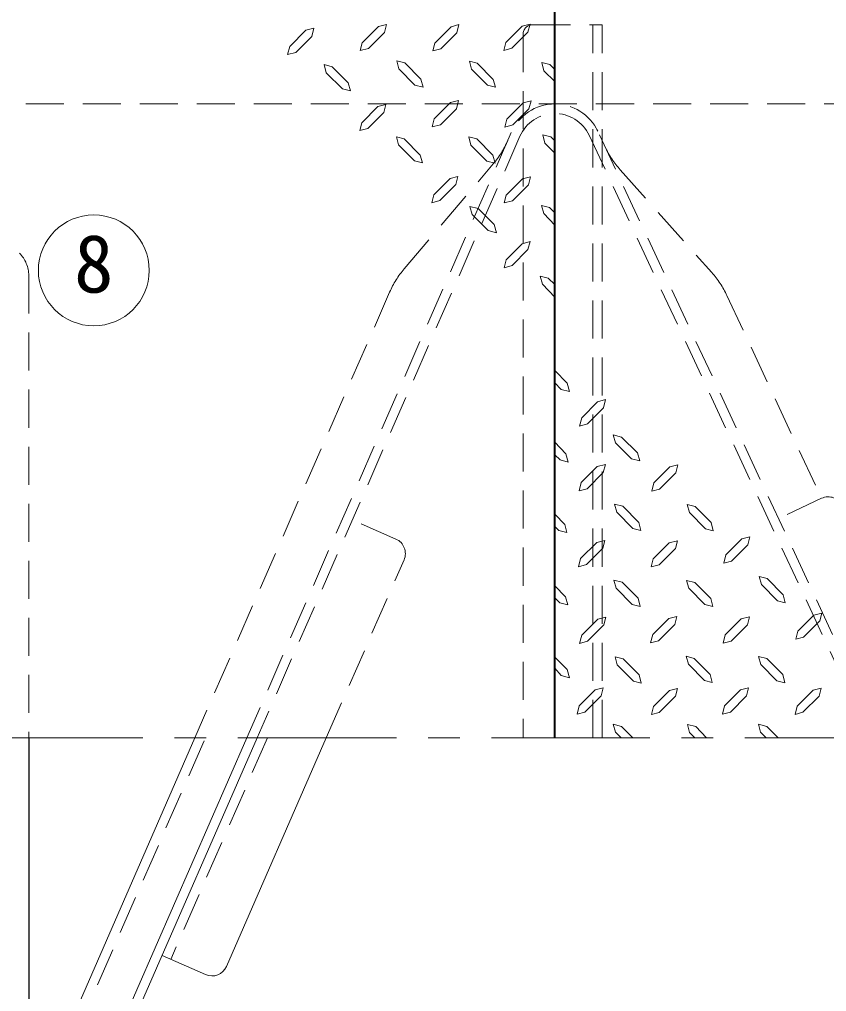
# Model space of a CAD drawing. Units: millimetres at full size, sheet at 1:10; details may follow other scales. Extents: x -2093 to 1957, y -1401 to 1409.
# Drawn here: x -1401.7 to -1147, y 818.3 to 1125 of the extents above; entities that cross this region are included whole.
import ezdxf
from ezdxf.enums import TextEntityAlignment as Align

# ---------------------------------------------------------------- set-up
doc = ezdxf.new("R2010")
doc.units = ezdxf.units.MM
doc.header["$LTSCALE"] = 10
doc.linetypes.add('CHAIN1', pattern=[8, 5, -1, 1, -1])
doc.linetypes.add('DASHED1', pattern=[1.8, 1.2, -0.6])
doc.layers.add('0-0_ﾚｲﾔ1', color=4, linetype='Continuous', lineweight=9)
doc.styles.add('ＭＳ ゴシック', font='')
doc.styles.get('ＭＳ ゴシック').set_extended_font_data('MS Gothic')

msp = doc.modelspace()

# ---------------------------------------------------------------- linework, layer by layer
at = {"layer": '0-0_ﾚｲﾔ1', "color": 1, "lineweight": 40}
msp.add_line((-1232.76, 898.32), (-1232.76, 1153.32), dxfattribs=at)
at = {"layer": '0-0_ﾚｲﾔ1', "color": 7, "linetype": 'DASHED1', "lineweight": 18}
for p, q in [((-1239.76, 1123.32), (-1217.76, 1123.32)), ((-1217.76, 898.32), (-1217.76, 1123.32)), ((-1242.76, 1120.32), (-1242.76, 898.32))]:
    msp.add_line(p, q, dxfattribs=at)
at = {"layer": '0-0_ﾚｲﾔ1', "linetype": 'DASHED1'}
for p, q in [((-1220.76, 898.32), (-1220.76, 1123.32)), ((-1417.76, 1098.32), (-1047.76, 1098.32)), ((-1246.5, 1089.33), (-1329.98, 898.32)), ((-1129.83, 898.32), (-1219.2, 1089.74)), ((-1243.76, 1088.13), (-1326.7, 898.32)), ((-1133.14, 898.32), (-1221.92, 1088.46)), ((-1280.28, 1046.34), (-1252.21, 1079.43)), ((-1212.1, 1077.53), (-1183.22, 1045.14)), ((-1398.82, 1044.18), (-1398.82, 898.32)), ((-1284.89, 1038.94), (-1346.35, 898.32)), ((-1178.43, 1037.86), (-1148.56, 973.89)), ((-1148.56, 973.89), (-1162.15, 967.55)), ((-1282.93, 961.04), (-1296.67, 967.05)), ((-1304.88, 898.32), (-1280.35, 954.46)), ((-1398.75, 770.92), (-1343.07, 898.32)), ((-1323.43, 898.32), (-1353.99, 828.4))]:
    msp.add_line(p, q, dxfattribs=at)
at = {"layer": '0-0_ﾚｲﾔ1'}
for p, q in [((-1314.52, 1114.59), (-1309.46, 1119.65)), ((-1291.62, 1115.79), (-1286.56, 1120.86)), ((-1268.72, 1115.71), (-1263.66, 1120.78)), ((-1246.3, 1115.88), (-1241.24, 1120.94)), ((-1293.55, 1117.64), (-1294.19, 1115.15)), ((-1270.65, 1117.56), (-1271.29, 1115.07)), ((-1248.23, 1117.72), (-1248.87, 1115.23)), ((-1316.45, 1116.44), (-1317.09, 1113.95)), ((-1314.52, 1114.59), (-1317.09, 1113.95)), ((-1291.62, 1115.79), (-1294.19, 1115.15)), ((-1268.72, 1115.71), (-1271.29, 1115.07)), ((-1246.3, 1115.88), (-1248.87, 1115.23)), ((-1304.88, 1108.16), (-1305.52, 1110.73)), ((-1303.03, 1110.09), (-1305.52, 1110.73)), ((-1281.98, 1109.37), (-1282.62, 1111.94)), ((-1280.13, 1111.29), (-1282.62, 1111.94)), ((-1280.13, 1111.29), (-1275.07, 1106.15)), ((-1259.08, 1109.29), (-1259.72, 1111.86)), ((-1257.23, 1111.21), (-1259.72, 1111.86)), ((-1257.23, 1111.21), (-1252.17, 1106.07)), ((-1234.33, 1110.73), (-1236.9, 1111.38)), ((-1236.18, 1108.8), (-1236.9, 1111.38)), ((-1234.33, 1110.73), (-1232.76, 1109.17)), ((-1304.88, 1108.16), (-1299.82, 1103.1)), ((-1303.03, 1110.09), (-1297.97, 1104.95)), ((-1281.98, 1109.37), (-1276.92, 1104.3)), ((-1259.08, 1109.29), (-1254.01, 1104.22)), ((-1236.18, 1108.8), (-1232.76, 1105.39)), ((-1297.97, 1104.95), (-1297.25, 1102.46)), ((-1274.34, 1103.66), (-1276.92, 1104.3)), ((-1275.07, 1106.15), (-1274.34, 1103.66)), ((-1252.17, 1106.07), (-1251.44, 1103.58)), ((-1297.25, 1102.46), (-1299.82, 1103.1)), ((-1251.44, 1103.58), (-1254.01, 1104.22)), ((-1291.78, 1090.56), (-1286.72, 1095.63)), ((-1268.88, 1091.77), (-1263.82, 1096.83)), ((-1245.98, 1091.69), (-1240.92, 1096.75)), ((-1293.71, 1092.41), (-1294.35, 1089.92)), ((-1270.81, 1093.62), (-1271.45, 1091.13)), ((-1247.91, 1093.54), (-1248.55, 1091.04)), ((-1291.78, 1090.56), (-1294.35, 1089.92)), ((-1268.88, 1091.77), (-1271.45, 1091.13)), ((-1245.98, 1091.69), (-1248.55, 1091.04)), ((-1282.14, 1085.42), (-1282.78, 1087.99)), ((-1280.29, 1087.35), (-1282.78, 1087.99)), ((-1280.29, 1087.35), (-1275.23, 1082.21)), ((-1259.24, 1085.34), (-1259.88, 1087.91)), ((-1257.39, 1087.27), (-1259.88, 1087.91)), ((-1257.39, 1087.27), (-1252.33, 1082.13)), ((-1234.01, 1087.91), (-1236.58, 1088.55)), ((-1235.93, 1085.98), (-1236.58, 1088.55)), ((-1235.93, 1085.98), (-1232.76, 1082.81)), ((-1234.01, 1087.91), (-1232.76, 1086.67)), ((-1282.14, 1085.42), (-1277.08, 1080.36)), ((-1259.24, 1085.34), (-1254.18, 1080.28)), ((-1274.51, 1079.71), (-1277.08, 1080.36)), ((-1275.23, 1082.21), (-1274.51, 1079.71)), ((-1251.6, 1079.63), (-1254.18, 1080.28)), ((-1252.33, 1082.13), (-1251.6, 1079.63)), ((-1269.04, 1067.82), (-1263.98, 1072.88)), ((-1246.14, 1067.74), (-1241.08, 1072.8)), ((-1270.97, 1069.67), (-1271.61, 1067.18)), ((-1269.04, 1067.82), (-1271.61, 1067.18)), ((-1248.07, 1069.59), (-1248.71, 1067.1)), ((-1246.14, 1067.74), (-1248.71, 1067.1)), ((-1256.99, 1065.33), (-1259.56, 1065.97)), ((-1258.84, 1063.4), (-1259.56, 1065.97)), ((-1256.99, 1065.33), (-1251.93, 1060.27)), ((-1234.41, 1065.65), (-1236.98, 1066.29)), ((-1236.26, 1063.72), (-1236.98, 1066.29)), ((-1234.41, 1065.65), (-1232.76, 1064)), ((-1258.84, 1063.4), (-1253.77, 1058.42)), ((-1236.26, 1063.72), (-1232.76, 1060.09)), ((-1251.2, 1057.7), (-1253.77, 1058.42)), ((-1251.93, 1060.27), (-1251.2, 1057.7)), ((-1248.15, 1049.18), (-1243.09, 1054.24)), ((-1246.22, 1047.33), (-1241.24, 1052.39)), ((-1248.15, 1049.18), (-1248.79, 1046.61)), ((-1246.22, 1047.33), (-1248.79, 1046.61)), ((-1234.81, 1043.39), (-1237.38, 1044.04)), ((-1236.66, 1041.46), (-1237.38, 1044.04)), ((-1234.81, 1043.39), (-1232.76, 1041.34)), ((-1236.66, 1041.46), (-1232.76, 1037.41)), ((-1228.86, 1010.18), (-1232.76, 1014.23)), ((-1230.71, 1008.25), (-1232.76, 1010.3)), ((-1228.86, 1010.18), (-1228.14, 1007.61)), ((-1230.71, 1008.25), (-1228.14, 1007.61)), ((-1219.3, 1004.31), (-1224.28, 999.25)), ((-1219.3, 1004.31), (-1216.73, 1005.04)), ((-1217.37, 1002.46), (-1216.73, 1005.04)), ((-1217.37, 1002.46), (-1222.43, 997.4)), ((-1214.32, 993.95), (-1211.75, 993.22)), ((-1213.59, 991.38), (-1214.32, 993.95)), ((-1229.26, 987.92), (-1232.76, 991.56)), ((-1208.53, 986.31), (-1213.59, 991.38)), ((-1206.68, 988.24), (-1211.75, 993.22)), ((-1229.26, 987.92), (-1228.54, 985.35)), ((-1206.68, 988.24), (-1205.96, 985.67)), ((-1231.11, 985.99), (-1232.76, 987.64)), ((-1231.11, 985.99), (-1228.54, 985.35)), ((-1208.53, 986.31), (-1205.96, 985.67)), ((-1219.38, 983.9), (-1224.44, 978.84)), ((-1219.38, 983.9), (-1216.81, 984.54)), ((-1217.45, 982.05), (-1216.81, 984.54)), ((-1196.48, 983.82), (-1201.54, 978.76)), ((-1196.48, 983.82), (-1193.91, 984.46)), ((-1194.55, 981.97), (-1193.91, 984.46)), ((-1213.92, 972.01), (-1211.34, 971.37)), ((-1213.19, 969.52), (-1213.92, 972.01)), ((-1208.13, 964.38), (-1213.19, 969.52)), ((-1206.28, 966.3), (-1211.34, 971.37)), ((-1191.01, 971.93), (-1188.44, 971.29)), ((-1190.29, 969.44), (-1191.01, 971.93)), ((-1185.23, 964.29), (-1190.29, 969.44)), ((-1183.38, 966.22), (-1188.44, 971.29)), ((-1229.59, 965.66), (-1232.76, 968.84)), ((-1206.28, 966.3), (-1205.64, 963.73)), ((-1231.51, 963.73), (-1232.76, 964.98)), ((-1231.51, 963.73), (-1228.94, 963.09)), ((-1229.59, 965.66), (-1228.94, 963.09)), ((-1208.13, 964.38), (-1205.64, 963.73)), ((-1185.23, 964.29), (-1182.74, 963.65)), ((-1183.38, 966.22), (-1182.74, 963.65)), ((-1219.54, 959.96), (-1216.97, 960.6)), ((-1217.61, 958.11), (-1216.97, 960.6)), ((-1196.64, 959.88), (-1194.07, 960.52)), ((-1194.71, 958.03), (-1194.07, 960.52)), ((-1173.74, 961.08), (-1178.8, 956.02)), ((-1173.74, 961.08), (-1171.17, 961.72)), ((-1171.81, 959.23), (-1171.17, 961.72)), ((-1219.54, 959.96), (-1224.6, 954.89)), ((-1196.64, 959.88), (-1201.7, 954.81)), ((-1214.08, 948.06), (-1211.51, 947.42)), ((-1213.35, 945.57), (-1214.08, 948.06)), ((-1191.18, 947.98), (-1188.6, 947.34)), ((-1190.45, 945.49), (-1191.18, 947.98)), ((-1168.27, 949.19), (-1165.7, 948.54)), ((-1167.55, 946.7), (-1168.27, 949.19)), ((-1160.64, 943.48), (-1165.7, 948.54)), ((-1229.34, 942.84), (-1232.76, 946.25)), ((-1208.29, 940.43), (-1213.35, 945.57)), ((-1206.44, 942.36), (-1211.51, 947.42)), ((-1185.39, 940.35), (-1190.45, 945.49)), ((-1183.54, 942.28), (-1188.6, 947.34)), ((-1162.49, 941.55), (-1167.55, 946.7)), ((-1231.19, 940.91), (-1232.76, 942.48)), ((-1229.34, 942.84), (-1228.62, 940.27)), ((-1206.44, 942.36), (-1205.8, 939.79)), ((-1183.54, 942.28), (-1182.9, 939.71)), ((-1160.64, 943.48), (-1160, 940.91)), ((-1231.19, 940.91), (-1228.62, 940.27)), ((-1208.29, 940.43), (-1205.8, 939.79)), ((-1185.39, 940.35), (-1182.9, 939.71)), ((-1162.49, 941.55), (-1160, 940.91)), ((-1219.22, 935.77), (-1224.28, 930.71)), ((-1219.22, 935.77), (-1216.65, 936.41)), ((-1217.29, 933.92), (-1216.65, 936.41)), ((-1196.8, 935.93), (-1201.86, 930.87)), ((-1196.8, 935.93), (-1194.23, 936.57)), ((-1194.87, 934.08), (-1194.23, 936.57)), ((-1173.9, 935.85), (-1178.96, 930.79)), ((-1173.9, 935.85), (-1171.33, 936.49)), ((-1171.97, 934), (-1171.33, 936.49)), ((-1151, 937.05), (-1156.06, 931.99)), ((-1151, 937.05), (-1148.43, 937.7)), ((-1149.07, 935.21), (-1148.43, 937.7)), ((-1228.86, 919.86), (-1232.76, 923.75)), ((-1213.76, 923.88), (-1211.18, 923.23)), ((-1213.03, 921.38), (-1213.76, 923.88)), ((-1191.34, 924.04), (-1188.76, 923.39)), ((-1190.61, 921.54), (-1191.34, 924.04)), ((-1183.7, 918.33), (-1188.76, 923.39)), ((-1168.43, 923.96), (-1165.86, 923.31)), ((-1167.71, 921.46), (-1168.43, 923.96)), ((-1160.8, 918.25), (-1165.86, 923.31)), ((-1230.71, 917.93), (-1232.76, 920.27)), ((-1207.97, 916.24), (-1213.03, 921.38)), ((-1206.12, 918.17), (-1211.18, 923.23)), ((-1185.55, 916.4), (-1190.61, 921.54)), ((-1162.65, 916.32), (-1167.71, 921.46)), ((-1230.71, 917.93), (-1228.14, 917.29)), ((-1228.86, 919.86), (-1228.14, 917.29)), ((-1206.12, 918.17), (-1205.48, 915.6)), ((-1183.7, 918.33), (-1183.06, 915.76)), ((-1160.8, 918.25), (-1160.16, 915.68)), ((-1207.97, 916.24), (-1205.48, 915.6)), ((-1185.55, 916.4), (-1183.06, 915.76)), ((-1162.65, 916.32), (-1160.16, 915.68)), ((-1220.02, 913.43), (-1225.09, 908.37)), ((-1220.02, 913.43), (-1217.45, 914.07)), ((-1218.09, 911.58), (-1217.45, 914.07)), ((-1196.56, 913.27), (-1201.62, 908.21)), ((-1196.56, 913.27), (-1193.99, 913.91)), ((-1194.63, 911.42), (-1193.99, 913.91)), ((-1174.14, 913.43), (-1179.2, 908.37)), ((-1174.14, 913.43), (-1171.57, 914.07)), ((-1172.21, 911.58), (-1171.57, 914.07)), ((-1151.24, 913.35), (-1156.3, 908.29)), ((-1151.24, 913.35), (-1148.67, 913.99)), ((-1149.31, 911.5), (-1148.67, 913.99)), ((-1214.32, 902.66), (-1211.75, 901.94)), ((-1213.59, 900.09), (-1214.32, 902.66)), ((-1208.13, 898.32), (-1211.75, 901.94)), ((-1190.85, 902.5), (-1188.28, 901.86)), ((-1190.21, 900.01), (-1190.85, 902.5)), ((-1184.88, 898.32), (-1188.28, 901.86)), ((-1168.43, 902.66), (-1165.86, 901.94)), ((-1167.79, 900.09), (-1168.43, 902.66)), ((-1162.25, 898.32), (-1165.86, 901.94)), ((-1211.83, 898.32), (-1213.59, 900.09)), ((-1188.52, 898.32), (-1190.21, 900.01)), ((-1166.02, 898.32), (-1167.79, 900.09)), ((-1346.35, 898.32), (-1398.82, 778.26))]:
    msp.add_line(p, q, dxfattribs=at)
at = {"layer": '0-0_ﾚｲﾔ1', "linetype": 'CHAIN1'}
msp.add_line((-1972.76, 898.32), (-467.76, 898.32), dxfattribs=at)
at = {"layer": '0-0_ﾚｲﾔ1', "color": 7, "lineweight": 18}
for p, q in [((-1326.7, 898.32), (-1414.11, 698.32)), ((-1336.41, 826.17), (-1304.88, 898.32)), ((-1342.99, 823.59), (-1356.74, 829.6))]:
    msp.add_line(p, q, dxfattribs=at)
at = {"layer": '0-0_ﾚｲﾔ1', "color": 5, "lineweight": 25}
msp.add_line((-1398.82, 898.32), (-1398.82, 752.46), dxfattribs=at)
at = {"layer": '0-0_ﾚｲﾔ1'}
for points in [[(-1293.55, 1117.64), (-1288.41, 1122.79), (-1285.92, 1123.43), (-1286.56, 1120.86)], [(-1270.65, 1117.56), (-1265.51, 1122.71), (-1263.01, 1123.35), (-1263.66, 1120.78)], [(-1248.23, 1117.72), (-1243.09, 1122.87), (-1240.59, 1123.51), (-1241.24, 1120.94)], [(-1316.45, 1116.44), (-1311.31, 1121.58), (-1308.82, 1122.22), (-1309.46, 1119.65)], [(-1293.71, 1092.41), (-1288.57, 1097.55), (-1286.08, 1098.2), (-1286.72, 1095.63)], [(-1270.81, 1093.62), (-1265.67, 1098.76), (-1263.18, 1099.4), (-1263.82, 1096.83)], [(-1247.91, 1093.54), (-1242.76, 1098.68), (-1240.27, 1099.32), (-1240.92, 1096.75)], [(-1270.97, 1069.67), (-1265.83, 1074.81), (-1263.34, 1075.46), (-1263.98, 1072.88)], [(-1248.07, 1069.59), (-1242.93, 1074.73), (-1240.43, 1075.38), (-1241.08, 1072.8)], [(-1243.09, 1054.24), (-1240.51, 1054.96), (-1241.24, 1052.39)], [(-1222.43, 997.4), (-1225.01, 996.68), (-1224.28, 999.25)], [(-1217.45, 982.05), (-1222.59, 976.91), (-1225.09, 976.27), (-1224.44, 978.84)], [(-1194.55, 981.97), (-1199.69, 976.83), (-1202.18, 976.19), (-1201.54, 978.76)], [(-1217.61, 958.11), (-1222.76, 952.96), (-1225.25, 952.32), (-1224.6, 954.89)], [(-1194.71, 958.03), (-1199.85, 952.88), (-1202.34, 952.24), (-1201.7, 954.81)], [(-1171.81, 959.23), (-1176.95, 954.09), (-1179.44, 953.45), (-1178.8, 956.02)], [(-1217.29, 933.92), (-1222.43, 928.78), (-1224.93, 928.13), (-1224.28, 930.71)], [(-1194.87, 934.08), (-1200.01, 928.94), (-1202.51, 928.29), (-1201.86, 930.87)], [(-1171.97, 934), (-1177.11, 928.86), (-1179.6, 928.21), (-1178.96, 930.79)], [(-1149.07, 935.21), (-1154.21, 930.06), (-1156.7, 929.42), (-1156.06, 931.99)], [(-1218.09, 911.58), (-1223.24, 906.44), (-1225.73, 905.79), (-1225.09, 908.37)], [(-1194.63, 911.42), (-1199.77, 906.28), (-1202.26, 905.63), (-1201.62, 908.21)], [(-1172.21, 911.58), (-1177.35, 906.44), (-1179.84, 905.79), (-1179.2, 908.37)], [(-1149.31, 911.5), (-1154.45, 906.36), (-1156.94, 905.71), (-1156.3, 908.29)]]:
    msp.add_lwpolyline(points, dxfattribs=at)
at = {"layer": '0-0_ﾚｲﾔ1', "color": 7, "lineweight": 18}
msp.add_lwpolyline([(-1329.98, 898.32), (-1416.86, 699.52), (-1414.11, 698.32)], dxfattribs=at)
msp.add_circle((-1378.27, 1045.82), 17.5, dxfattribs=at)
at = {"layer": '0-0_ﾚｲﾔ1', "color": 7, "linetype": 'DASHED1', "lineweight": 18}
msp.add_arc((-1239.76, 1120.32), 3, 90, 180, dxfattribs=at)
at = {"layer": '0-0_ﾚｲﾔ1', "linetype": 'DASHED1'}
for centre, radius, start, end in [((-1232.76, 1083.32), 15, 25.3153, 156.3938), ((-1232.76, 1083.32), 12, 25.3493, 156.3938), ((-1275.09, 1098.83), 30, 319.6945, 336.3938), ((-1189.71, 1097.49), 30, 205.0275, 221.7267), ((-1408.82, 1044.18), 10, 0, 45), ((-1257.4, 1026.93), 30, 139.6945, 156.3938), ((-1205.61, 1025.17), 30, 25.0275, 41.7267), ((-1146.45, 969.36), 5, 25.0275, 115.0275), ((-1284.93, 956.46), 5, 336.3938, 66.3938)]:
    msp.add_arc(centre, radius, start, end, dxfattribs=at)
at = {"layer": '0-0_ﾚｲﾔ1', "color": 7, "lineweight": 18}
msp.add_arc((-1340.99, 828.17), 5, 246.3938, 336.3938, dxfattribs=at)

# ---------------------------------------------------------------- texts
at = {"layer": '0-0_ﾚｲﾔ1', "color": 7, "style": 'ＭＳ ゴシック'}
msp.add_text('8', height=18.33, dxfattribs=at).set_placement((-1384.52, 1033.32), align=Align.BOTTOM_LEFT)

doc.saveas('drawing.dxf')
